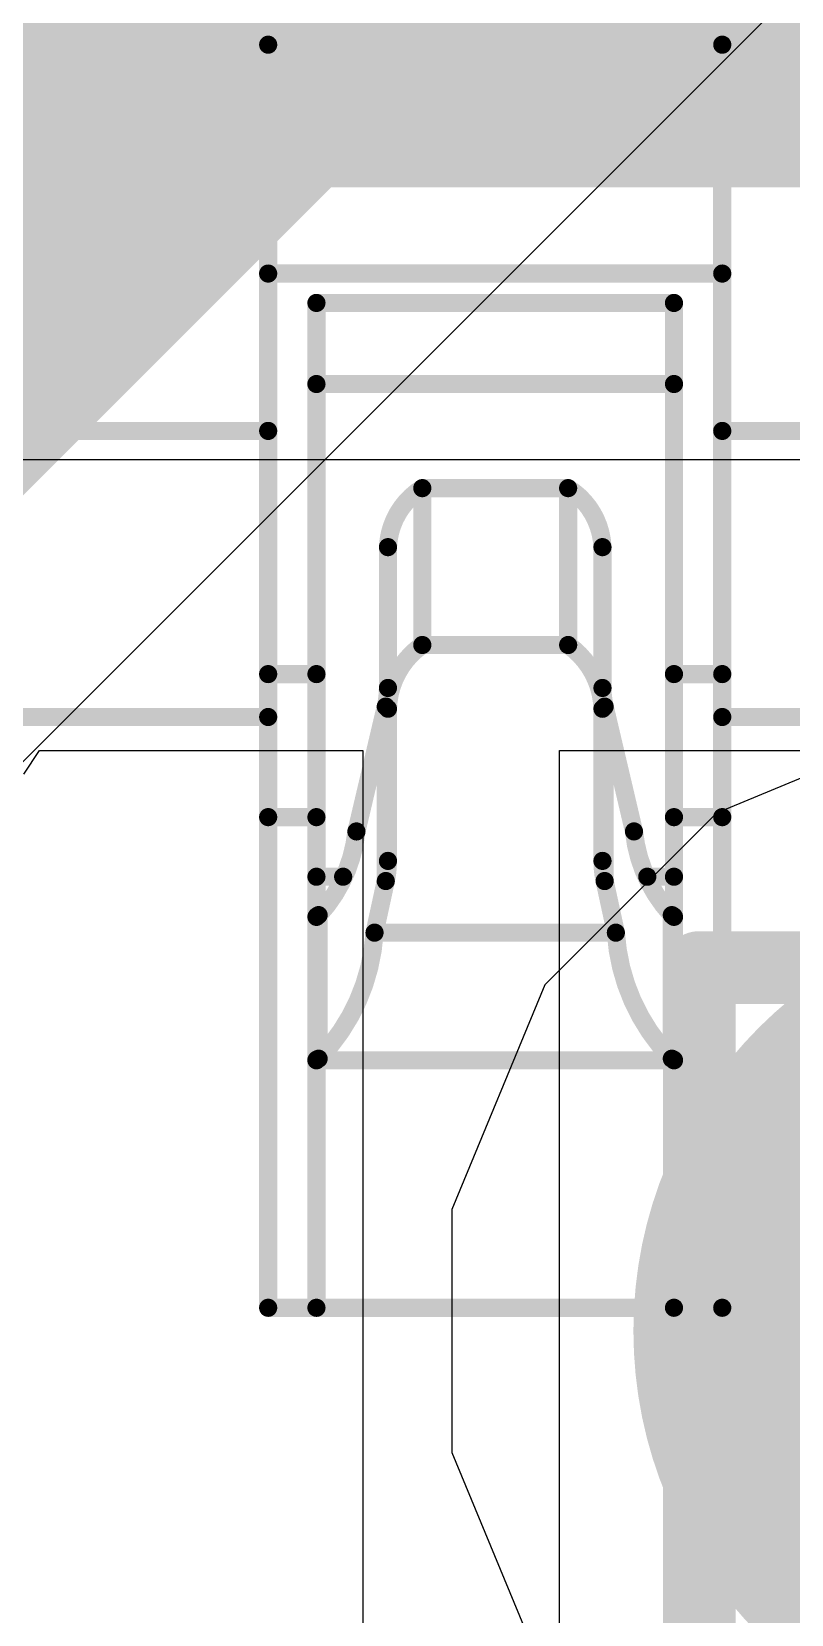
# Model space of a CAD drawing. Header units: inches. Extents: x -11 to 5433, y -4 to 5447.
# Drawn here: x 7.621 to 8.152, y 27.438 to 28.544 of the extents above; entities that cross this region are included whole.
import ezdxf

# ---------------------------------------------------------------- set-up
doc = ezdxf.new("R2010")
doc.units = ezdxf.units.IN
for name, color, linetype in [('Bottom Layer', 5, 'Continuous'), ('Drill Drawing', 1, 'Continuous'), ('Ground', 16, 'Continuous'), ('Mechanical 4', 56, 'Continuous'), ('Power', 76, 'Continuous'), ('Top Layer', 1, 'Continuous'), ('Top Paste', 8, 'Continuous'), ('Top Solder', 216, 'Continuous')]:
    doc.layers.add(name, color=color, linetype=linetype)

# ---------------------------------------------------------------- blocks, each defined once
blk = doc.blocks.new('QTH_030_01_L_D_A_K_TR_157')
at = {"layer": 'Top Layer'}
blk.add_hatch(color=1, dxfattribs=at).paths.add_polyline_path([(7.17499962, 0.32000063), (9.714999619999999, 0.32000063), (9.714999619999999, -0.32000063), (7.17499962, -0.32000063)])
at = {"layer": 'Top Paste'}
blk.add_hatch(color=8, dxfattribs=at).paths.add_polyline_path([(7.17499962, 0.32000063), (9.714999619999999, 0.32000063), (9.714999619999999, -0.32000063), (7.17499962, -0.32000063)])
at = {"layer": 'Top Solder'}
blk.add_hatch(color=216, dxfattribs=at).paths.add_polyline_path([(7.07339962, 0.42160063), (9.81659962, 0.42160063), (9.81659962, -0.42160063), (7.07339962, -0.42160063)])

msp = doc.modelspace()

# ---------------------------------------------------------------- hatches: boundary and pattern name
at = {"layer": 'Bottom Layer'}
h = msp.add_hatch(color=5, dxfattribs=at)
edge = h.paths.add_edge_path()
edge.add_arc((8.34153272, 27.63581722), 0.2999994, 0, 360)
at = {"layer": 'Ground'}
h = msp.add_hatch(color=16, dxfattribs=at)
edge = h.paths.add_edge_path()
edge.add_arc((8.34153272, 27.63581722), 0.2999994, 0, 360)
at = {"layer": 'Power'}
h = msp.add_hatch(color=76, dxfattribs=at)
edge = h.paths.add_edge_path()
edge.add_arc((8.34153272, 27.63581722), 0.2999994, 0, 360)
at = {"layer": 'Top Layer'}
h = msp.add_hatch(color=1, dxfattribs=at)
edge = h.paths.add_edge_path()
edge.add_arc((8.34153272, 27.63581722), 0.2999994, 0, 360)

# ---------------------------------------------------------------- linework, layer by layer
at = {"layer": 'Bottom Layer'}
for p, q in [((8.256597659999999, 28.06281662), (8.09965868, 27.99780786)), ((8.09965868, 27.99780786), (7.97954208, 27.87769126)), ((7.97954208, 27.87769126), (7.914533319999999, 27.72075228)), ((7.914533319999999, 27.72075228), (7.914533319999999, 27.55088216)), ((7.914533319999999, 27.55088216), (7.97954208, 27.39394318))]:
    msp.add_line(p, q, dxfattribs=at)
at = {"layer": 'Drill Drawing'}
for points in [[(8.087532719999999, 27.88981722, 0.0508, 0.0508, 0), (8.59553272, 27.88981722, 0.0508, 0.0508, 0)], [(8.087532719999999, 27.38181722, 0.0508, 0.0508, 0), (8.087532719999999, 27.88981722, 0.0508, 0.0508, 0)]]:
    msp.add_lwpolyline(points, format="xyseb", dxfattribs=at)
msp.add_lwpolyline([(8.07483272, 27.88981722, 0.0254, 0.0254, 1), (8.10023272, 27.88981722, 0.0254, 0.0254, 1)], format="xyseb", close=True, dxfattribs=at)
msp.add_lwpolyline([(8.07483272, 27.88981722, 0.0254, 0.0254, 1), (8.10023272, 27.88981722, 0.0254, 0.0254, 1)], format="xyseb", close=True, dxfattribs=at)
at = {"layer": 'Ground'}
for p, q in [((7.612484139999999, 28.03148826), (8.9617296, 29.38073118)), ((8.256597659999999, 28.06281662), (8.09965868, 27.99780786)), ((8.09965868, 27.99780786), (7.97954208, 27.87769126)), ((7.97954208, 27.87769126), (7.914533319999999, 27.72075228)), ((7.914533319999999, 27.72075228), (7.914533319999999, 27.55088216)), ((7.914533319999999, 27.55088216), (7.97954208, 27.39394318))]:
    msp.add_line(p, q, dxfattribs=at)
msp.add_lwpolyline([(7.188199999999999, 27.94, 0.2076069, 0.2076069, 0), (8.86425456, 29.61605456, 0.2076069, 0.2076069, 0)], format="xyseb", dxfattribs=at)
at = {"layer": 'Mechanical 4'}
for points in [[(7.7861541, 28.53494674, 0.0127, 0.0127, 0), (8.103654099999998, 28.53494674, 0.0127, 0.0127, 0)], [(7.7861541, 28.06494514, 0.0127, 0.0127, 0), (7.7861541, 28.53494674, 0.0127, 0.0127, 0)], [(8.103654099999998, 28.06494514, 0.0127, 0.0127, 0), (8.103654099999998, 28.53494674, 0.0127, 0.0127, 0)], [(7.7861541, 28.37494452, 0.0127, 0.0127, 0), (8.103654099999998, 28.37494452, 0.0127, 0.0127, 0)], [(7.819905619999999, 28.35440862, 0.0127, 0.0127, 0), (8.06990512, 28.35440862, 0.0127, 0.0127, 0)], [(7.819905619999999, 27.65194622, 0.0127, 0.0127, 0), (7.819905619999999, 28.35440862, 0.0127, 0.0127, 0)], [(8.06990512, 27.65194622, 0.0127, 0.0127, 0), (8.06990512, 28.35440862, 0.0127, 0.0127, 0)], [(7.819905619999999, 28.29773868, 0.0127, 0.0127, 0), (8.06990512, 28.29773868, 0.0127, 0.0127, 0)], [(7.4686541, 28.26494474, 0.0127, 0.0127, 0), (7.7861541, 28.26494474, 0.0127, 0.0127, 0)], [(8.103654099999998, 28.26494474, 0.0127, 0.0127, 0), (8.421154099999999, 28.26494474, 0.0127, 0.0127, 0)], [(7.869905520000001, 28.18369522, 0.0127, 0.0127, -0.2473774344944057), (7.893913599999999, 28.22494482, 0.0127, 0.0127, 0)], [(7.89391614, 28.22494482, 0.0127, 0.0127, 0), (7.9958946, 28.22494482, 0.0127, 0.0127, 0)], [(7.89391614, 28.11528286, 0.0127, 0.0127, 0), (7.89391614, 28.22494482, 0.0127, 0.0127, 0)], [(7.9958946, 28.11528286, 0.0127, 0.0127, 0), (7.9958946, 28.22494482, 0.0127, 0.0127, 0)], [(7.995897139999999, 28.22494482, 0.0127, 0.0127, -0.2473774344944055), (8.019905219999998, 28.18369522, 0.0127, 0.0127, 0)], [(7.869905520000001, 27.96434844, 0.0127, 0.0127, 0), (7.869905520000001, 28.18369522, 0.0127, 0.0127, 0)], [(8.019905219999998, 27.96434844, 0.0127, 0.0127, 0), (8.019905219999998, 28.18369522, 0.0127, 0.0127, 0)], [(7.869905520000001, 28.07071348, 0.0127, 0.0127, -0.2374800627721871), (7.893913599999999, 28.1152854, 0.0127, 0.0127, 0)], [(7.89391614, 28.11528286, 0.0127, 0.0127, 0), (7.9958946, 28.11528286, 0.0127, 0.0127, 0)], [(7.995897139999999, 28.1152854, 0.0127, 0.0127, -0.2374800627721868), (8.019905219999998, 28.07071348, 0.0127, 0.0127, 0)], [(7.7861541, 28.09494508, 0.0127, 0.0127, 0), (7.819905619999999, 28.09494508, 0.0127, 0.0127, 0)], [(8.06990512, 28.09494508, 0.0127, 0.0127, 0), (8.103654099999998, 28.09494508, 0.0127, 0.0127, 0)], [(7.869905520000001, 28.08525752, 0.0127, 0.0127, -0.05786385222271111), (7.8683866, 28.07223494, 0.0127, 0.0127, 0)], [(8.021424139999999, 28.07223494, 0.0127, 0.0127, -0.05786385222358634), (8.019905219999998, 28.08525752, 0.0127, 0.0127, 0)], [(7.4686541, 28.06494514, 0.0127, 0.0127, 0), (7.7861541, 28.06494514, 0.0127, 0.0127, 0)], [(7.7861541, 27.65194622, 0.0127, 0.0127, 0), (7.7861541, 28.06494514, 0.0127, 0.0127, 0)], [(7.8478634, 27.9849453, 0.0127, 0.0127, 0), (7.8683866, 28.07223494, 0.0127, 0.0127, 0)], [(7.8683866, 27.95027684, 0.0127, 0.0127, 0), (7.8683866, 28.07223494, 0.0127, 0.0127, 0)], [(8.021424139999999, 28.07223494, 0.0127, 0.0127, 0), (8.0419448, 27.9849453, 0.0127, 0.0127, 0)], [(8.021424139999999, 27.95027684, 0.0127, 0.0127, 0), (8.021424139999999, 28.07223494, 0.0127, 0.0127, 0)], [(8.103654099999998, 28.06494514, 0.0127, 0.0127, 0), (8.421154099999999, 28.06494514, 0.0127, 0.0127, 0)], [(8.103654099999998, 27.65194622, 0.0127, 0.0127, 0), (8.103654099999998, 28.06494514, 0.0127, 0.0127, 0)], [(7.7861541, 27.99494528, 0.0127, 0.0127, 0), (7.819905619999999, 27.99494528, 0.0127, 0.0127, 0)], [(8.06990512, 27.99494528, 0.0127, 0.0127, 0), (8.103654099999998, 27.99494528, 0.0127, 0.0127, 0)], [(7.847865939999999, 27.98494784, 0.0127, 0.0127, -0.162590632754761), (7.821424539999999, 27.92645418, 0.0127, 0.0127, 0)], [(8.0683862, 27.92645418, 0.0127, 0.0127, -0.1625906327552086), (8.0419448, 27.98494784, 0.0127, 0.0127, 0)], [(7.869905520000001, 27.96434844, 0.0127, 0.0127, -0.05365793627952005), (7.8683866, 27.95027684, 0.0127, 0.0127, 0)], [(8.021424139999999, 27.95027684, 0.0127, 0.0127, -0.05365793627908281), (8.019905219999998, 27.96434844, 0.0127, 0.0127, 0)], [(7.819905619999999, 27.95328166, 0.0127, 0.0127, 0), (7.838567, 27.95328166, 0.0127, 0.0127, 0)], [(7.86053292, 27.91417836, 0.0127, 0.0127, 0), (7.8683866, 27.95027684, 0.0127, 0.0127, 0)], [(8.021424139999999, 27.95027684, 0.0127, 0.0127, 0), (8.029277819999999, 27.91417836, 0.0127, 0.0127, 0)], [(8.051243739999999, 27.95328166, 0.0127, 0.0127, 0), (8.06990512, 27.95328166, 0.0127, 0.0127, 0)], [(7.819905619999999, 27.92521466, 0.0127, 0.0127, -0.01102176049608227), (7.81994118, 27.92530102, 0.0127, 0.0127, 0)], [(7.81994118, 27.92530102, 0.0127, 0.0127, -0.02840440644701852), (7.8199869, 27.92538992, 0.0127, 0.0127, 0)], [(7.8199869, 27.92538992, 0.0127, 0.0127, -0.03504147027867063), (7.820052939999999, 27.92548644, 0.0127, 0.0127, 0)], [(7.820052939999999, 27.92548644, 0.0127, 0.0127, -0.03231858321159896), (7.820151999999999, 27.92559312, 0.0127, 0.0127, 0)], [(7.820151999999999, 27.92559312, 0.0127, 0.0127, -0.0244622368480762), (7.820289159999999, 27.9257125, 0.0127, 0.0127, 0)], [(7.820291699999999, 27.92570996, 0.0127, 0.0127, -0.013729189698139), (7.8204695, 27.92584458, 0.0127, 0.0127, 0)], [(7.8204695, 27.92584458, 0.0127, 0.0127, -0.0081199926682819), (7.820680319999999, 27.92598681999999, 0.0127, 0.0127, 0)], [(7.82067778, 27.92598936, 0.0127, 0.0127, -0.004820635599262303), (7.820914, 27.92613922, 0.0127, 0.0127, 0)], [(7.820914, 27.92613922, 0.0127, 0.0127, 0), (7.821424539999999, 27.92645418, 0.0127, 0.0127, 0)], [(7.821424539999999, 27.82607592, 0.0127, 0.0127, 0), (7.821424539999999, 27.92645418, 0.0127, 0.0127, 0)], [(8.0683862, 27.92645418, 0.0127, 0.0127, 0), (8.0686529, 27.92629415999999, 0.0127, 0.0127, 0)], [(8.0683862, 27.82607592, 0.0127, 0.0127, 0), (8.0683862, 27.92645418, 0.0127, 0.0127, 0)], [(8.0686529, 27.92629415999999, 0.0127, 0.0127, 0), (8.06891198, 27.92613414, 0.0127, 0.0127, 0)], [(8.068909439999999, 27.9261316, 0.0127, 0.0127, -0.00605485783746308), (8.069148199999999, 27.92598174, 0.0127, 0.0127, 0)], [(8.06915074, 27.92598428, 0.0127, 0.0127, -0.01073696922640839), (8.06935648, 27.92584204, 0.0127, 0.0127, 0)], [(8.06935648, 27.9258395, 0.0127, 0.0127, -0.01856237095986696), (8.06952158, 27.9257125, 0.0127, 0.0127, 0)], [(8.06952158, 27.92571504, 0.0127, 0.0127, -0.02338621055039182), (8.06964604, 27.9255982, 0.0127, 0.0127, 0)], [(8.06964604, 27.92559566, 0.0127, 0.0127, -0.05432145116513085), (8.06980606, 27.925395, 0.0127, 0.0127, 0)], [(8.0698086, 27.92539754, 0.0127, 0.0127, -0.02859688056278824), (8.06990766, 27.92521466, 0.0127, 0.0127, 0)], [(7.86053292, 27.91418089999999, 0.0127, 0.0127, -0.1798939642534223), (7.821424539999999, 27.82607592, 0.0127, 0.0127, 0)], [(7.86053292, 27.91417836, 0.0127, 0.0127, 0), (8.029277819999999, 27.91417836, 0.0127, 0.0127, 0)], [(8.0683862, 27.82607592, 0.0127, 0.0127, -0.1798939642534224), (8.029277819999999, 27.91418089999999, 0.0127, 0.0127, 0)], [(7.819905619999999, 27.82514628, 0.0127, 0.0127, -0.0132343097691321), (7.81994118, 27.82521232, 0.0127, 0.0127, 0)], [(7.819905619999999, 27.82494561999999, 0.0127, 0.0127, 0), (8.06990512, 27.82494561999999, 0.0127, 0.0127, 0)], [(7.81994118, 27.82521232, 0.0127, 0.0127, -0.03268862843951749), (7.8199869, 27.8252809, 0.0127, 0.0127, 0)], [(7.8199869, 27.82527582, 0.0127, 0.0127, -0.03744583031361438), (7.820052939999999, 27.82534948, 0.0127, 0.0127, 0)], [(7.820052939999999, 27.82534948, 0.0127, 0.0127, -0.03188120460725202), (7.820151999999999, 27.82542822, 0.0127, 0.0127, 0)], [(7.820149459999999, 27.82543076, 0.0127, 0.0127, -0.02261994762327349), (7.820289159999999, 27.8255222, 0.0127, 0.0127, 0)], [(7.820289159999999, 27.82551966, 0.0127, 0.0127, -0.01220889248139647), (7.82046696, 27.82561872, 0.0127, 0.0127, 0)], [(7.82046696, 27.82561872, 0.0127, 0.0127, -0.007070305385111071), (7.82067778, 27.8257254, 0.0127, 0.0127, 0)], [(7.82067778, 27.8257254, 0.0127, 0.0127, 0), (7.820914, 27.8258397, 0.0127, 0.0127, 0)], [(7.820914, 27.8258397, 0.0127, 0.0127, 0), (7.821424539999999, 27.82607592, 0.0127, 0.0127, 0)], [(8.0683862, 27.82607592, 0.0127, 0.0127, 0), (8.0686529, 27.825954, 0.0127, 0.0127, 0)], [(8.0686529, 27.825954, 0.0127, 0.0127, 0), (8.06891198, 27.82583716, 0.0127, 0.0127, 0)], [(8.06891198, 27.82583716, 0.0127, 0.0127, -0.005205334040489849), (8.06915074, 27.8257254, 0.0127, 0.0127, 0)], [(8.069148199999999, 27.82572286, 0.0127, 0.0127, -0.009375622367586182), (8.06935394, 27.82561618, 0.0127, 0.0127, 0)], [(8.06935394, 27.82561618, 0.0127, 0.0127, -0.01668702488320123), (8.06952158, 27.82551966, 0.0127, 0.0127, 0)], [(8.06952158, 27.82551966, 0.0127, 0.0127, -0.02199391699559352), (8.06964604, 27.8254333, 0.0127, 0.0127, 0)], [(8.0696435, 27.8254333, 0.0127, 0.0127, -0.02675089183441088), (8.069737479999999, 27.82535456, 0.0127, 0.0127, 0)], [(8.06974002, 27.82535456, 0.0127, 0.0127, -0.02828763810721334), (8.0698086, 27.82528344, 0.0127, 0.0127, 0)], [(8.0698086, 27.82528344, 0.0127, 0.0127, -0.03260546144998818), (8.06990512, 27.82514628, 0.0127, 0.0127, 0)], [(7.7861541, 27.65194622, 0.0127, 0.0127, 0), (8.103654099999998, 27.65194622, 0.0127, 0.0127, 0)]]:
    msp.add_lwpolyline(points, format="xyseb", dxfattribs=at)
for points in [[(7.782979099999999, 28.53494674, 0.00635, 0.00635, 1), (7.7893291, 28.53494674, 0.00635, 0.00635, 1)], [(7.782979099999999, 28.53494674, 0.00635, 0.00635, 1), (7.7893291, 28.53494674, 0.00635, 0.00635, 1)], [(8.1004791, 28.53494674, 0.00635, 0.00635, 1), (8.1068291, 28.53494674, 0.00635, 0.00635, 1)], [(8.1004791, 28.53494674, 0.00635, 0.00635, 1), (8.1068291, 28.53494674, 0.00635, 0.00635, 1)], [(7.782979099999999, 28.37494452, 0.00635, 0.00635, 1), (7.7893291, 28.37494452, 0.00635, 0.00635, 1)], [(8.1004791, 28.37494452, 0.00635, 0.00635, 1), (8.1068291, 28.37494452, 0.00635, 0.00635, 1)], [(7.81673062, 28.35440862, 0.00635, 0.00635, 1), (7.82308062, 28.35440862, 0.00635, 0.00635, 1)], [(7.81673062, 28.35440862, 0.00635, 0.00635, 1), (7.82308062, 28.35440862, 0.00635, 0.00635, 1)], [(8.066730119999999, 28.35440862, 0.00635, 0.00635, 1), (8.07308012, 28.35440862, 0.00635, 0.00635, 1)], [(8.066730119999999, 28.35440862, 0.00635, 0.00635, 1), (8.07308012, 28.35440862, 0.00635, 0.00635, 1)], [(7.81673062, 28.29773868, 0.00635, 0.00635, 1), (7.82308062, 28.29773868, 0.00635, 0.00635, 1)], [(8.066730119999999, 28.29773868, 0.00635, 0.00635, 1), (8.07308012, 28.29773868, 0.00635, 0.00635, 1)], [(7.782979099999999, 28.26494474, 0.00635, 0.00635, 1), (7.7893291, 28.26494474, 0.00635, 0.00635, 1)], [(8.1004791, 28.26494474, 0.00635, 0.00635, 1), (8.1068291, 28.26494474, 0.00635, 0.00635, 1)], [(7.8907386, 28.22494482, 0.00635, 0.00635, 1), (7.897088599999999, 28.22494482, 0.00635, 0.00635, 1)], [(7.89074114, 28.22494482, 0.00635, 0.00635, 1), (7.89709114, 28.22494482, 0.00635, 0.00635, 1)], [(7.89074114, 28.22494482, 0.00635, 0.00635, 1), (7.89709114, 28.22494482, 0.00635, 0.00635, 1)], [(7.9927196, 28.22494482, 0.00635, 0.00635, 1), (7.999069599999999, 28.22494482, 0.00635, 0.00635, 1)], [(7.9927196, 28.22494482, 0.00635, 0.00635, 1), (7.999069599999999, 28.22494482, 0.00635, 0.00635, 1)], [(7.99272214, 28.22494482, 0.00635, 0.00635, 1), (7.999072139999999, 28.22494482, 0.00635, 0.00635, 1)], [(7.866730519999999, 28.18369522, 0.00635, 0.00635, 1), (7.87308052, 28.18369522, 0.00635, 0.00635, 1)], [(7.866730519999999, 28.18369522, 0.00635, 0.00635, 1), (7.87308052, 28.18369522, 0.00635, 0.00635, 1)], [(8.01673022, 28.18369522, 0.00635, 0.00635, 1), (8.02308022, 28.18369522, 0.00635, 0.00635, 1)], [(8.01673022, 28.18369522, 0.00635, 0.00635, 1), (8.02308022, 28.18369522, 0.00635, 0.00635, 1)], [(7.8907386, 28.1152854, 0.00635, 0.00635, 1), (7.897088599999999, 28.1152854, 0.00635, 0.00635, 1)], [(7.89074114, 28.11528286, 0.00635, 0.00635, 1), (7.89709114, 28.11528286, 0.00635, 0.00635, 1)], [(7.89074114, 28.11528286, 0.00635, 0.00635, 1), (7.89709114, 28.11528286, 0.00635, 0.00635, 1)], [(7.9927196, 28.11528286, 0.00635, 0.00635, 1), (7.999069599999999, 28.11528286, 0.00635, 0.00635, 1)], [(7.9927196, 28.11528286, 0.00635, 0.00635, 1), (7.999069599999999, 28.11528286, 0.00635, 0.00635, 1)], [(7.99272214, 28.1152854, 0.00635, 0.00635, 1), (7.999072139999999, 28.1152854, 0.00635, 0.00635, 1)], [(7.782979099999999, 28.09494508, 0.00635, 0.00635, 1), (7.7893291, 28.09494508, 0.00635, 0.00635, 1)], [(7.81673062, 28.09494508, 0.00635, 0.00635, 1), (7.82308062, 28.09494508, 0.00635, 0.00635, 1)], [(8.066730119999999, 28.09494508, 0.00635, 0.00635, 1), (8.07308012, 28.09494508, 0.00635, 0.00635, 1)], [(8.1004791, 28.09494508, 0.00635, 0.00635, 1), (8.1068291, 28.09494508, 0.00635, 0.00635, 1)], [(7.866730519999999, 28.08525752, 0.00635, 0.00635, 1), (7.87308052, 28.08525752, 0.00635, 0.00635, 1)], [(8.01673022, 28.08525752, 0.00635, 0.00635, 1), (8.02308022, 28.08525752, 0.00635, 0.00635, 1)], [(7.782979099999999, 28.06494514, 0.00635, 0.00635, 1), (7.7893291, 28.06494514, 0.00635, 0.00635, 1)], [(7.782979099999999, 28.06494514, 0.00635, 0.00635, 1), (7.7893291, 28.06494514, 0.00635, 0.00635, 1)], [(7.782979099999999, 28.06494514, 0.00635, 0.00635, 1), (7.7893291, 28.06494514, 0.00635, 0.00635, 1)], [(7.865211599999999, 28.07223494, 0.00635, 0.00635, 1), (7.8715616, 28.07223494, 0.00635, 0.00635, 1)], [(7.865211599999999, 28.07223494, 0.00635, 0.00635, 1), (7.8715616, 28.07223494, 0.00635, 0.00635, 1)], [(7.865211599999999, 28.07223494, 0.00635, 0.00635, 1), (7.8715616, 28.07223494, 0.00635, 0.00635, 1)], [(7.866730519999999, 28.07071348, 0.00635, 0.00635, 1), (7.87308052, 28.07071348, 0.00635, 0.00635, 1)], [(8.01673022, 28.07071348, 0.00635, 0.00635, 1), (8.02308022, 28.07071348, 0.00635, 0.00635, 1)], [(8.01824914, 28.07223494, 0.00635, 0.00635, 1), (8.02459914, 28.07223494, 0.00635, 0.00635, 1)], [(8.01824914, 28.07223494, 0.00635, 0.00635, 1), (8.02459914, 28.07223494, 0.00635, 0.00635, 1)], [(8.01824914, 28.07223494, 0.00635, 0.00635, 1), (8.02459914, 28.07223494, 0.00635, 0.00635, 1)], [(8.1004791, 28.06494514, 0.00635, 0.00635, 1), (8.1068291, 28.06494514, 0.00635, 0.00635, 1)], [(8.1004791, 28.06494514, 0.00635, 0.00635, 1), (8.1068291, 28.06494514, 0.00635, 0.00635, 1)], [(8.1004791, 28.06494514, 0.00635, 0.00635, 1), (8.1068291, 28.06494514, 0.00635, 0.00635, 1)], [(7.782979099999999, 27.99494528, 0.00635, 0.00635, 1), (7.7893291, 27.99494528, 0.00635, 0.00635, 1)], [(7.81673062, 27.99494528, 0.00635, 0.00635, 1), (7.82308062, 27.99494528, 0.00635, 0.00635, 1)], [(8.066730119999999, 27.99494528, 0.00635, 0.00635, 1), (8.07308012, 27.99494528, 0.00635, 0.00635, 1)], [(8.1004791, 27.99494528, 0.00635, 0.00635, 1), (8.1068291, 27.99494528, 0.00635, 0.00635, 1)], [(7.8446884, 27.9849453, 0.00635, 0.00635, 1), (7.851038399999999, 27.9849453, 0.00635, 0.00635, 1)], [(7.84469094, 27.98494784, 0.00635, 0.00635, 1), (7.851040939999999, 27.98494784, 0.00635, 0.00635, 1)], [(8.0387698, 27.98494784, 0.00635, 0.00635, 1), (8.0451198, 27.98494784, 0.00635, 0.00635, 1)], [(8.0387698, 27.9849453, 0.00635, 0.00635, 1), (8.0451198, 27.9849453, 0.00635, 0.00635, 1)], [(7.866730519999999, 27.96434844, 0.00635, 0.00635, 1), (7.87308052, 27.96434844, 0.00635, 0.00635, 1)], [(7.866730519999999, 27.96434844, 0.00635, 0.00635, 1), (7.87308052, 27.96434844, 0.00635, 0.00635, 1)], [(8.01673022, 27.96434844, 0.00635, 0.00635, 1), (8.02308022, 27.96434844, 0.00635, 0.00635, 1)], [(8.01673022, 27.96434844, 0.00635, 0.00635, 1), (8.02308022, 27.96434844, 0.00635, 0.00635, 1)], [(7.81673062, 27.95328166, 0.00635, 0.00635, 1), (7.82308062, 27.95328166, 0.00635, 0.00635, 1)], [(7.835391999999999, 27.95328166, 0.00635, 0.00635, 1), (7.841742, 27.95328166, 0.00635, 0.00635, 1)], [(7.865211599999999, 27.95027684, 0.00635, 0.00635, 1), (7.8715616, 27.95027684, 0.00635, 0.00635, 1)], [(7.865211599999999, 27.95027684, 0.00635, 0.00635, 1), (7.8715616, 27.95027684, 0.00635, 0.00635, 1)], [(7.865211599999999, 27.95027684, 0.00635, 0.00635, 1), (7.8715616, 27.95027684, 0.00635, 0.00635, 1)], [(8.01824914, 27.95027684, 0.00635, 0.00635, 1), (8.02459914, 27.95027684, 0.00635, 0.00635, 1)], [(8.01824914, 27.95027684, 0.00635, 0.00635, 1), (8.02459914, 27.95027684, 0.00635, 0.00635, 1)], [(8.01824914, 27.95027684, 0.00635, 0.00635, 1), (8.02459914, 27.95027684, 0.00635, 0.00635, 1)], [(8.04806874, 27.95328166, 0.00635, 0.00635, 1), (8.054418740000001, 27.95328166, 0.00635, 0.00635, 1)], [(8.066730119999999, 27.95328166, 0.00635, 0.00635, 1), (8.07308012, 27.95328166, 0.00635, 0.00635, 1)], [(7.81673062, 27.92521466, 0.00635, 0.00635, 1), (7.82308062, 27.92521466, 0.00635, 0.00635, 1)], [(7.816766179999999, 27.92530102, 0.00635, 0.00635, 1), (7.82311618, 27.92530102, 0.00635, 0.00635, 1)], [(7.816766179999999, 27.92530102, 0.00635, 0.00635, 1), (7.82311618, 27.92530102, 0.00635, 0.00635, 1)], [(7.816811899999999, 27.92538992, 0.00635, 0.00635, 1), (7.8231619, 27.92538992, 0.00635, 0.00635, 1)], [(7.816811899999999, 27.92538992, 0.00635, 0.00635, 1), (7.8231619, 27.92538992, 0.00635, 0.00635, 1)], [(7.816877939999999, 27.92548644, 0.00635, 0.00635, 1), (7.823227940000001, 27.92548644, 0.00635, 0.00635, 1)], [(7.816877939999999, 27.92548644, 0.00635, 0.00635, 1), (7.823227940000001, 27.92548644, 0.00635, 0.00635, 1)], [(7.816977, 27.92559312, 0.00635, 0.00635, 1), (7.823326999999999, 27.92559312, 0.00635, 0.00635, 1)], [(7.816977, 27.92559312, 0.00635, 0.00635, 1), (7.823326999999999, 27.92559312, 0.00635, 0.00635, 1)], [(7.817114159999999, 27.9257125, 0.00635, 0.00635, 1), (7.82346416, 27.9257125, 0.00635, 0.00635, 1)], [(7.8171167, 27.92570996, 0.00635, 0.00635, 1), (7.8234667, 27.92570996, 0.00635, 0.00635, 1)], [(7.8172945, 27.92584458, 0.00635, 0.00635, 1), (7.823644499999999, 27.92584458, 0.00635, 0.00635, 1)], [(7.8172945, 27.92584458, 0.00635, 0.00635, 1), (7.823644499999999, 27.92584458, 0.00635, 0.00635, 1)], [(7.817502779999999, 27.92598936, 0.00635, 0.00635, 1), (7.82385278, 27.92598936, 0.00635, 0.00635, 1)], [(7.81750532, 27.92598681999999, 0.00635, 0.00635, 1), (7.82385532, 27.92598681999999, 0.00635, 0.00635, 1)], [(7.817738999999999, 27.92613922, 0.00635, 0.00635, 1), (7.824089, 27.92613922, 0.00635, 0.00635, 1)], [(7.817738999999999, 27.92613922, 0.00635, 0.00635, 1), (7.824089, 27.92613922, 0.00635, 0.00635, 1)], [(7.818249539999999, 27.92645418, 0.00635, 0.00635, 1), (7.82459954, 27.92645418, 0.00635, 0.00635, 1)], [(7.818249539999999, 27.92645418, 0.00635, 0.00635, 1), (7.82459954, 27.92645418, 0.00635, 0.00635, 1)], [(7.818249539999999, 27.92645418, 0.00635, 0.00635, 1), (7.82459954, 27.92645418, 0.00635, 0.00635, 1)], [(8.065211199999998, 27.92645418, 0.00635, 0.00635, 1), (8.0715612, 27.92645418, 0.00635, 0.00635, 1)], [(8.065211199999998, 27.92645418, 0.00635, 0.00635, 1), (8.0715612, 27.92645418, 0.00635, 0.00635, 1)], [(8.065211199999998, 27.92645418, 0.00635, 0.00635, 1), (8.0715612, 27.92645418, 0.00635, 0.00635, 1)], [(8.0654779, 27.92629415999999, 0.00635, 0.00635, 1), (8.071827899999999, 27.92629415999999, 0.00635, 0.00635, 1)], [(8.0654779, 27.92629415999999, 0.00635, 0.00635, 1), (8.071827899999999, 27.92629415999999, 0.00635, 0.00635, 1)], [(8.06573444, 27.9261316, 0.00635, 0.00635, 1), (8.07208444, 27.9261316, 0.00635, 0.00635, 1)], [(8.06573698, 27.92613414, 0.00635, 0.00635, 1), (8.07208698, 27.92613414, 0.00635, 0.00635, 1)], [(8.0659732, 27.92598174, 0.00635, 0.00635, 1), (8.0723232, 27.92598174, 0.00635, 0.00635, 1)], [(8.065975739999999, 27.92598428, 0.00635, 0.00635, 1), (8.072325739999998, 27.92598428, 0.00635, 0.00635, 1)], [(8.066181480000001, 27.92584204, 0.00635, 0.00635, 1), (8.072531479999999, 27.92584204, 0.00635, 0.00635, 1)], [(8.066181480000001, 27.9258395, 0.00635, 0.00635, 1), (8.072531479999999, 27.9258395, 0.00635, 0.00635, 1)], [(8.06634658, 27.92571504, 0.00635, 0.00635, 1), (8.07269658, 27.92571504, 0.00635, 0.00635, 1)], [(8.06634658, 27.9257125, 0.00635, 0.00635, 1), (8.07269658, 27.9257125, 0.00635, 0.00635, 1)], [(8.06647104, 27.9255982, 0.00635, 0.00635, 1), (8.07282104, 27.9255982, 0.00635, 0.00635, 1)], [(8.06647104, 27.92559566, 0.00635, 0.00635, 1), (8.07282104, 27.92559566, 0.00635, 0.00635, 1)], [(8.066631059999999, 27.925395, 0.00635, 0.00635, 1), (8.07298106, 27.925395, 0.00635, 0.00635, 1)], [(8.0666336, 27.92539754, 0.00635, 0.00635, 1), (8.072983599999999, 27.92539754, 0.00635, 0.00635, 1)], [(8.06673266, 27.92521466, 0.00635, 0.00635, 1), (8.073082659999999, 27.92521466, 0.00635, 0.00635, 1)], [(7.857357919999999, 27.91418089999999, 0.00635, 0.00635, 1), (7.86370792, 27.91418089999999, 0.00635, 0.00635, 1)], [(7.857357919999999, 27.91417836, 0.00635, 0.00635, 1), (7.86370792, 27.91417836, 0.00635, 0.00635, 1)], [(7.857357919999999, 27.91417836, 0.00635, 0.00635, 1), (7.86370792, 27.91417836, 0.00635, 0.00635, 1)], [(8.02610282, 27.91418089999999, 0.00635, 0.00635, 1), (8.03245282, 27.91418089999999, 0.00635, 0.00635, 1)], [(8.02610282, 27.91417836, 0.00635, 0.00635, 1), (8.03245282, 27.91417836, 0.00635, 0.00635, 1)], [(8.02610282, 27.91417836, 0.00635, 0.00635, 1), (8.03245282, 27.91417836, 0.00635, 0.00635, 1)], [(7.81673062, 27.82514628, 0.00635, 0.00635, 1), (7.82308062, 27.82514628, 0.00635, 0.00635, 1)], [(7.81673062, 27.82494561999999, 0.00635, 0.00635, 1), (7.82308062, 27.82494561999999, 0.00635, 0.00635, 1)], [(7.816766179999999, 27.82521232, 0.00635, 0.00635, 1), (7.82311618, 27.82521232, 0.00635, 0.00635, 1)], [(7.816766179999999, 27.82521232, 0.00635, 0.00635, 1), (7.82311618, 27.82521232, 0.00635, 0.00635, 1)], [(7.816811899999999, 27.8252809, 0.00635, 0.00635, 1), (7.8231619, 27.8252809, 0.00635, 0.00635, 1)], [(7.816811899999999, 27.82527582, 0.00635, 0.00635, 1), (7.8231619, 27.82527582, 0.00635, 0.00635, 1)], [(7.816877939999999, 27.82534948, 0.00635, 0.00635, 1), (7.823227940000001, 27.82534948, 0.00635, 0.00635, 1)], [(7.816877939999999, 27.82534948, 0.00635, 0.00635, 1), (7.823227940000001, 27.82534948, 0.00635, 0.00635, 1)], [(7.816974459999999, 27.82543076, 0.00635, 0.00635, 1), (7.82332446, 27.82543076, 0.00635, 0.00635, 1)], [(7.816977, 27.82542822, 0.00635, 0.00635, 1), (7.823326999999999, 27.82542822, 0.00635, 0.00635, 1)], [(7.817114159999999, 27.8255222, 0.00635, 0.00635, 1), (7.82346416, 27.8255222, 0.00635, 0.00635, 1)], [(7.817114159999999, 27.82551966, 0.00635, 0.00635, 1), (7.82346416, 27.82551966, 0.00635, 0.00635, 1)], [(7.81729196, 27.82561872, 0.00635, 0.00635, 1), (7.82364196, 27.82561872, 0.00635, 0.00635, 1)], [(7.81729196, 27.82561872, 0.00635, 0.00635, 1), (7.82364196, 27.82561872, 0.00635, 0.00635, 1)], [(7.817502779999999, 27.8257254, 0.00635, 0.00635, 1), (7.82385278, 27.8257254, 0.00635, 0.00635, 1)], [(7.817502779999999, 27.8257254, 0.00635, 0.00635, 1), (7.82385278, 27.8257254, 0.00635, 0.00635, 1)], [(7.817738999999999, 27.8258397, 0.00635, 0.00635, 1), (7.824089, 27.8258397, 0.00635, 0.00635, 1)], [(7.817738999999999, 27.8258397, 0.00635, 0.00635, 1), (7.824089, 27.8258397, 0.00635, 0.00635, 1)], [(7.818249539999999, 27.82607592, 0.00635, 0.00635, 1), (7.82459954, 27.82607592, 0.00635, 0.00635, 1)], [(7.818249539999999, 27.82607592, 0.00635, 0.00635, 1), (7.82459954, 27.82607592, 0.00635, 0.00635, 1)], [(7.818249539999999, 27.82607592, 0.00635, 0.00635, 1), (7.82459954, 27.82607592, 0.00635, 0.00635, 1)], [(8.065211199999998, 27.82607592, 0.00635, 0.00635, 1), (8.0715612, 27.82607592, 0.00635, 0.00635, 1)], [(8.065211199999998, 27.82607592, 0.00635, 0.00635, 1), (8.0715612, 27.82607592, 0.00635, 0.00635, 1)], [(8.065211199999998, 27.82607592, 0.00635, 0.00635, 1), (8.0715612, 27.82607592, 0.00635, 0.00635, 1)], [(8.0654779, 27.825954, 0.00635, 0.00635, 1), (8.071827899999999, 27.825954, 0.00635, 0.00635, 1)], [(8.0654779, 27.825954, 0.00635, 0.00635, 1), (8.071827899999999, 27.825954, 0.00635, 0.00635, 1)], [(8.06573698, 27.82583716, 0.00635, 0.00635, 1), (8.07208698, 27.82583716, 0.00635, 0.00635, 1)], [(8.06573698, 27.82583716, 0.00635, 0.00635, 1), (8.07208698, 27.82583716, 0.00635, 0.00635, 1)], [(8.0659732, 27.82572286, 0.00635, 0.00635, 1), (8.0723232, 27.82572286, 0.00635, 0.00635, 1)], [(8.065975739999999, 27.8257254, 0.00635, 0.00635, 1), (8.072325739999998, 27.8257254, 0.00635, 0.00635, 1)], [(8.06617894, 27.82561618, 0.00635, 0.00635, 1), (8.07252894, 27.82561618, 0.00635, 0.00635, 1)], [(8.06617894, 27.82561618, 0.00635, 0.00635, 1), (8.07252894, 27.82561618, 0.00635, 0.00635, 1)], [(8.06634658, 27.82551966, 0.00635, 0.00635, 1), (8.07269658, 27.82551966, 0.00635, 0.00635, 1)], [(8.06634658, 27.82551966, 0.00635, 0.00635, 1), (8.07269658, 27.82551966, 0.00635, 0.00635, 1)], [(8.0664685, 27.8254333, 0.00635, 0.00635, 1), (8.072818499999999, 27.8254333, 0.00635, 0.00635, 1)], [(8.06647104, 27.8254333, 0.00635, 0.00635, 1), (8.07282104, 27.8254333, 0.00635, 0.00635, 1)], [(8.06656248, 27.82535456, 0.00635, 0.00635, 1), (8.07291248, 27.82535456, 0.00635, 0.00635, 1)], [(8.06656502, 27.82535456, 0.00635, 0.00635, 1), (8.07291502, 27.82535456, 0.00635, 0.00635, 1)], [(8.0666336, 27.82528344, 0.00635, 0.00635, 1), (8.072983599999999, 27.82528344, 0.00635, 0.00635, 1)], [(8.0666336, 27.82528344, 0.00635, 0.00635, 1), (8.072983599999999, 27.82528344, 0.00635, 0.00635, 1)], [(8.066730119999999, 27.82514628, 0.00635, 0.00635, 1), (8.07308012, 27.82514628, 0.00635, 0.00635, 1)], [(8.066730119999999, 27.82494561999999, 0.00635, 0.00635, 1), (8.07308012, 27.82494561999999, 0.00635, 0.00635, 1)], [(7.782979099999999, 27.65194622, 0.00635, 0.00635, 1), (7.7893291, 27.65194622, 0.00635, 0.00635, 1)], [(7.782979099999999, 27.65194622, 0.00635, 0.00635, 1), (7.7893291, 27.65194622, 0.00635, 0.00635, 1)], [(7.81673062, 27.65194622, 0.00635, 0.00635, 1), (7.82308062, 27.65194622, 0.00635, 0.00635, 1)], [(8.066730119999999, 27.65194622, 0.00635, 0.00635, 1), (8.07308012, 27.65194622, 0.00635, 0.00635, 1)], [(8.1004791, 27.65194622, 0.00635, 0.00635, 1), (8.1068291, 27.65194622, 0.00635, 0.00635, 1)], [(8.1004791, 27.65194622, 0.00635, 0.00635, 1), (8.1068291, 27.65194622, 0.00635, 0.00635, 1)]]:
    msp.add_lwpolyline(points, format="xyseb", close=True, dxfattribs=at)
at = {"layer": 'Power'}
for p, q in [((10.34489676, 28.2448), (7.487264679999999, 28.2448)), ((7.6151994, 28.02493252), (7.62633476, 28.0416)), ((7.62633476, 28.0416), (7.85230078, 28.0416)), ((7.85230078, 28.0416), (7.85230078, 22.8274499)), ((7.989765579999999, 22.67835444), (7.989765579999999, 28.0416)), ((7.989765579999999, 28.0416), (10.20028948, 28.0416))]:
    msp.add_line(p, q, dxfattribs=at)
at = {"layer": 'Top Layer'}
for p, q in [((8.256597659999999, 28.06281662), (8.09965868, 27.99780786)), ((8.09965868, 27.99780786), (7.97954208, 27.87769126)), ((7.97954208, 27.87769126), (7.914533319999999, 27.72075228)), ((7.914533319999999, 27.72075228), (7.914533319999999, 27.55088216)), ((7.914533319999999, 27.55088216), (7.97954208, 27.39394318))]:
    msp.add_line(p, q, dxfattribs=at)

# ---------------------------------------------------------------- block references
at = {"rotation": 180}
msp.add_blockref('QTH_030_01_L_D_A_K_TR_157', (15.3105993, 28.85674696), dxfattribs=at)

doc.saveas('drawing.dxf')
